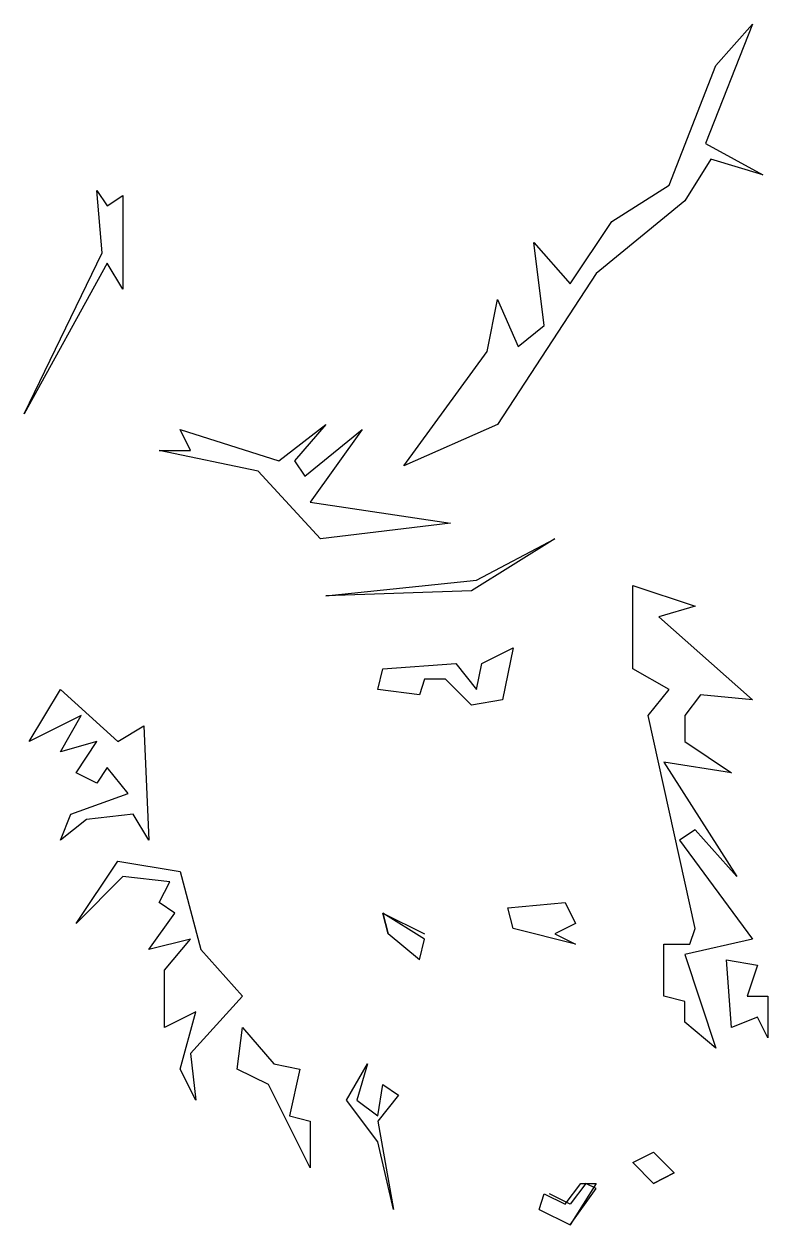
# Model space of a CAD drawing. Header units: metres. Extents: x 3.7 to 18, y 2.6 to 25.7.
import ezdxf

# ---------------------------------------------------------------- set-up
doc = ezdxf.new("R2010")
doc.units = ezdxf.units.M
doc.layers.add('CUT', color=1, linetype='Continuous')

msp = doc.modelspace()

# ---------------------------------------------------------------- linework, layer by layer
at = {"layer": 'CUT', "color": 1}
for p, q in [((10.7, 8.2), (10.6, 8.6)), ((10.6, 8.6), (11.4, 8.2)), ((11.4, 8.1), (10.6, 8.6)), ((10.6, 8.6), (10.7, 8.2)), ((11.3, 7.7), (10.7, 8.2)), ((11.3, 7.7), (11.4, 8.1)), ((15.4, 3.8), (15.8, 4)), ((16.2, 3.6), (15.8, 4)), ((15.8, 3.4), (15.4, 3.8)), ((15.4, 3.8), (15.8, 3.4)), ((16.2, 3.6), (15.8, 3.4)), ((15.8, 3.4), (16.2, 3.6)), ((14.1, 3), (14.4, 3.4)), ((14.7, 3.4), (14.2, 2.6)), ((14.5, 3.4), (14.2, 3)), ((14.2, 2.6), (14.7, 3.3)), ((14.4, 3.4), (14.7, 3.4)), ((14.7, 3.3), (14.5, 3.4)), ((13.6, 2.9), (13.7, 3.2)), ((13.7, 3.2), (14.1, 3)), ((14.2, 3), (13.8, 3.2)), ((13.6, 2.9), (14.2, 2.6))]:
    msp.add_line(p, q, dxfattribs=at)
for points in [[(11, 17.2), (12.6, 19.4), (12.8, 20.4), (13.2, 19.5), (13.7, 19.9), (13.5, 21.5), (14.2, 20.7), (15, 21.9), (16.1, 22.6), (17, 24.9), (17.7, 25.7), (16.8, 23.4), (17.9, 22.8), (16.9, 23.1), (16.4, 22.3), (14.7, 20.9), (12.8, 18)], [(3.7, 18.2), (5.2, 21.3), (5.1, 22.5), (5.3, 22.2), (5.6, 22.4), (5.6, 20.6), (5.3, 21.1)], [(11.9, 16.1), (9.4, 15.8), (8.2, 17.1), (6.3, 17.5), (6.9, 17.5), (6.7, 17.9), (8.6, 17.3), (9.5, 18), (8.9, 17.3), (9.1, 17), (10.2, 17.9), (9.2, 16.5)], [(9.5, 14.7), (12.4, 15), (13.9, 15.8), (12.3, 14.8)], [(17, 6), (16.4, 6.5), (16.4, 6.9), (16, 7), (16, 8), (16.5, 8), (16.6, 8.3), (15.7, 12.4), (16.1, 12.9), (15.4, 13.3), (15.4, 14.9), (16.6, 14.5), (15.9, 14.3), (17.7, 12.7), (16.7, 12.8), (16.4, 12.4), (16.4, 11.9), (17.3, 11.3), (16, 11.5), (17.4, 9.3), (16.6, 10.2), (16.3, 10), (17.7, 8.1), (16.4, 7.8)], [(13.1, 13.7), (12.9, 12.7), (12.3, 12.6), (11.8, 13.1), (11.4, 13.1), (11.3, 12.8), (10.5, 12.9), (10.6, 13.3), (12, 13.4), (12.4, 12.9), (12.5, 13.4)], [(6.1, 10), (5.8, 10.5), (4.9, 10.4), (4.4, 10), (4.6, 10.5), (5.7, 10.9), (5.3, 11.4), (5.1, 11.1), (4.7, 11.3), (5.1, 11.9), (4.4, 11.7), (4.8, 12.4), (3.8, 11.9), (4.4, 12.9), (5.5, 11.9), (6, 12.2)], [(7, 5), (6.7, 5.6), (7, 6.7), (6.4, 6.4), (6.4, 7.5), (6.9, 8.1), (6.1, 7.9), (6.6, 8.6), (6.3, 8.8), (6.5, 9.2), (5.6, 9.3), (4.7, 8.4), (5.5, 9.6), (6.7, 9.4), (7.1, 7.9), (7.9, 7), (6.9, 5.9)], [(14.3, 8), (13.1, 8.3), (13, 8.7), (14.1, 8.8), (14.3, 8.4), (13.9, 8.2)], [(18, 6.2), (17.8, 6.6), (17.3, 6.4), (17.2, 7.7), (17.8, 7.6), (17.6, 7), (18, 7)], [(9.2, 3.7), (8.4, 5.3), (7.8, 5.6), (7.9, 6.4), (8.5, 5.7), (9, 5.6), (8.8, 4.7), (9.2, 4.6)], [(10.8, 2.9), (10.5, 4.2), (9.9, 5), (10.3, 5.7), (10.1, 5), (10.5, 4.7), (10.6, 5.3), (10.9, 5.1), (10.5, 4.6)]]:
    msp.add_lwpolyline(points, close=True, dxfattribs=at)

doc.saveas('drawing.dxf')
